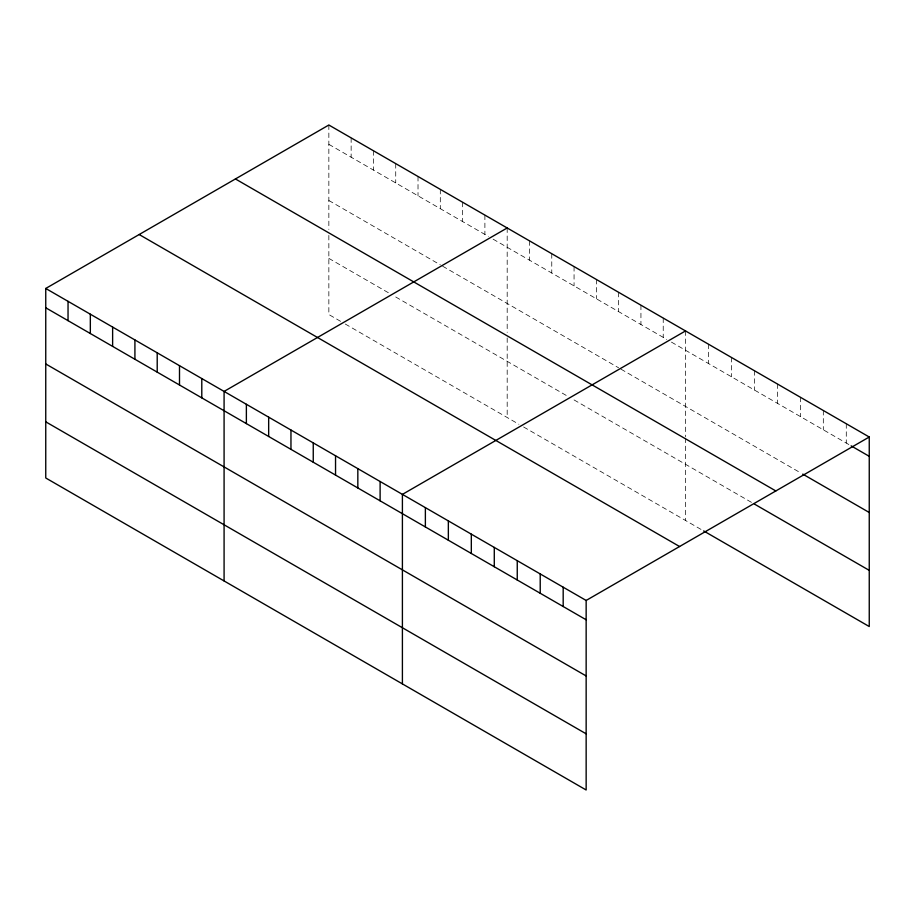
<?xml version="1.0" encoding="UTF-8"?>
<svg xmlns="http://www.w3.org/2000/svg" width="915" height="915" viewBox="0 0 915 915"><rect width="100%" height="100%" fill="white"/><g stroke="black" fill="none" stroke-linecap="round" stroke-linejoin="round"><path stroke-width="0.69" stroke-dasharray="4.58 3.43" d="M328.851 144.33L488.416 236.459M493.105 239.158L666.749 339.408M671.438 342.119L849.909 445.159M328.851 200.499L440.309 264.847M442.654 266.208L618.643 367.807M620.988 369.168L800.351 472.712M328.851 258.373L389.859 293.589M395.726 296.986L568.192 396.55M574.06 399.935L751.993 502.667M340.586 321.314L328.851 314.543L328.851 234.949M345.275 324.024L518.919 424.274M523.609 426.985L702.434 530.231M846.284 423.748L846.284 443.066M823.317 410.492L823.317 429.81M800.351 397.236L800.351 416.542M777.384 383.968L777.384 403.286M754.418 370.712L754.418 390.03M731.451 357.456L731.451 376.774M708.485 344.189L708.485 363.507M685.518 330.933L685.518 436.729M685.518 438.113L685.518 520.452M663.226 318.065L663.226 337.383M640.935 305.198L640.935 324.505M618.643 292.32L618.643 311.638M596.351 279.452L596.351 298.77M574.06 266.585L574.06 285.903M551.768 253.718L551.768 273.036M529.476 240.839L529.476 260.157M507.185 227.972L507.185 332.397M507.185 337.91L507.185 417.503M484.893 215.105L484.893 234.423M462.601 202.238L462.601 221.556M440.309 189.371L440.309 208.677M418.018 176.492L418.018 195.81M395.726 163.625L395.726 182.943M373.434 150.758L373.434 170.076M351.143 137.891L351.143 157.197M328.851 125.012L328.851 229.436"/><path stroke-width="1.37" d="M45.75 288.465L586.149 600.457L586.149 789.988L45.75 477.985L45.75 288.465L328.851 125.012L869.25 437.015L869.25 626.535L703.646 530.929M507.185 227.972L224.083 391.426L224.083 580.945M685.518 330.933L402.406 494.386L402.406 683.905M586.149 600.457L869.25 437.015M851.122 445.857L869.25 456.322M802.764 474.107L869.25 512.491M235.43 178.951L775.829 490.943M754.418 504.062L869.25 570.365M139.172 234.526L679.571 546.518M45.75 307.783L586.149 619.775M45.75 363.953L586.149 675.945M45.75 421.826L586.149 733.819M563.183 587.201L563.183 606.519M540.216 573.945L540.216 593.252M517.25 560.678L517.25 579.996M494.283 547.422L494.283 566.74M471.317 534.166L471.317 553.472M448.35 520.898L448.35 540.216M425.372 507.642L425.372 526.96M380.114 481.507L380.114 500.825M357.834 468.64L357.834 487.958M335.542 455.773L335.542 475.091M313.25 442.906L313.25 462.224M290.959 430.027L290.959 449.345M268.667 417.16L268.667 436.478M246.375 404.293L246.375 423.611M201.792 378.558L201.792 397.865M179.5 365.68L179.5 384.998M157.208 352.813L157.208 372.131M134.917 339.945L134.917 359.263M112.625 327.078L112.625 346.396M90.333 314.2L90.333 333.518M68.042 301.332L68.042 320.65"/></g></svg>
